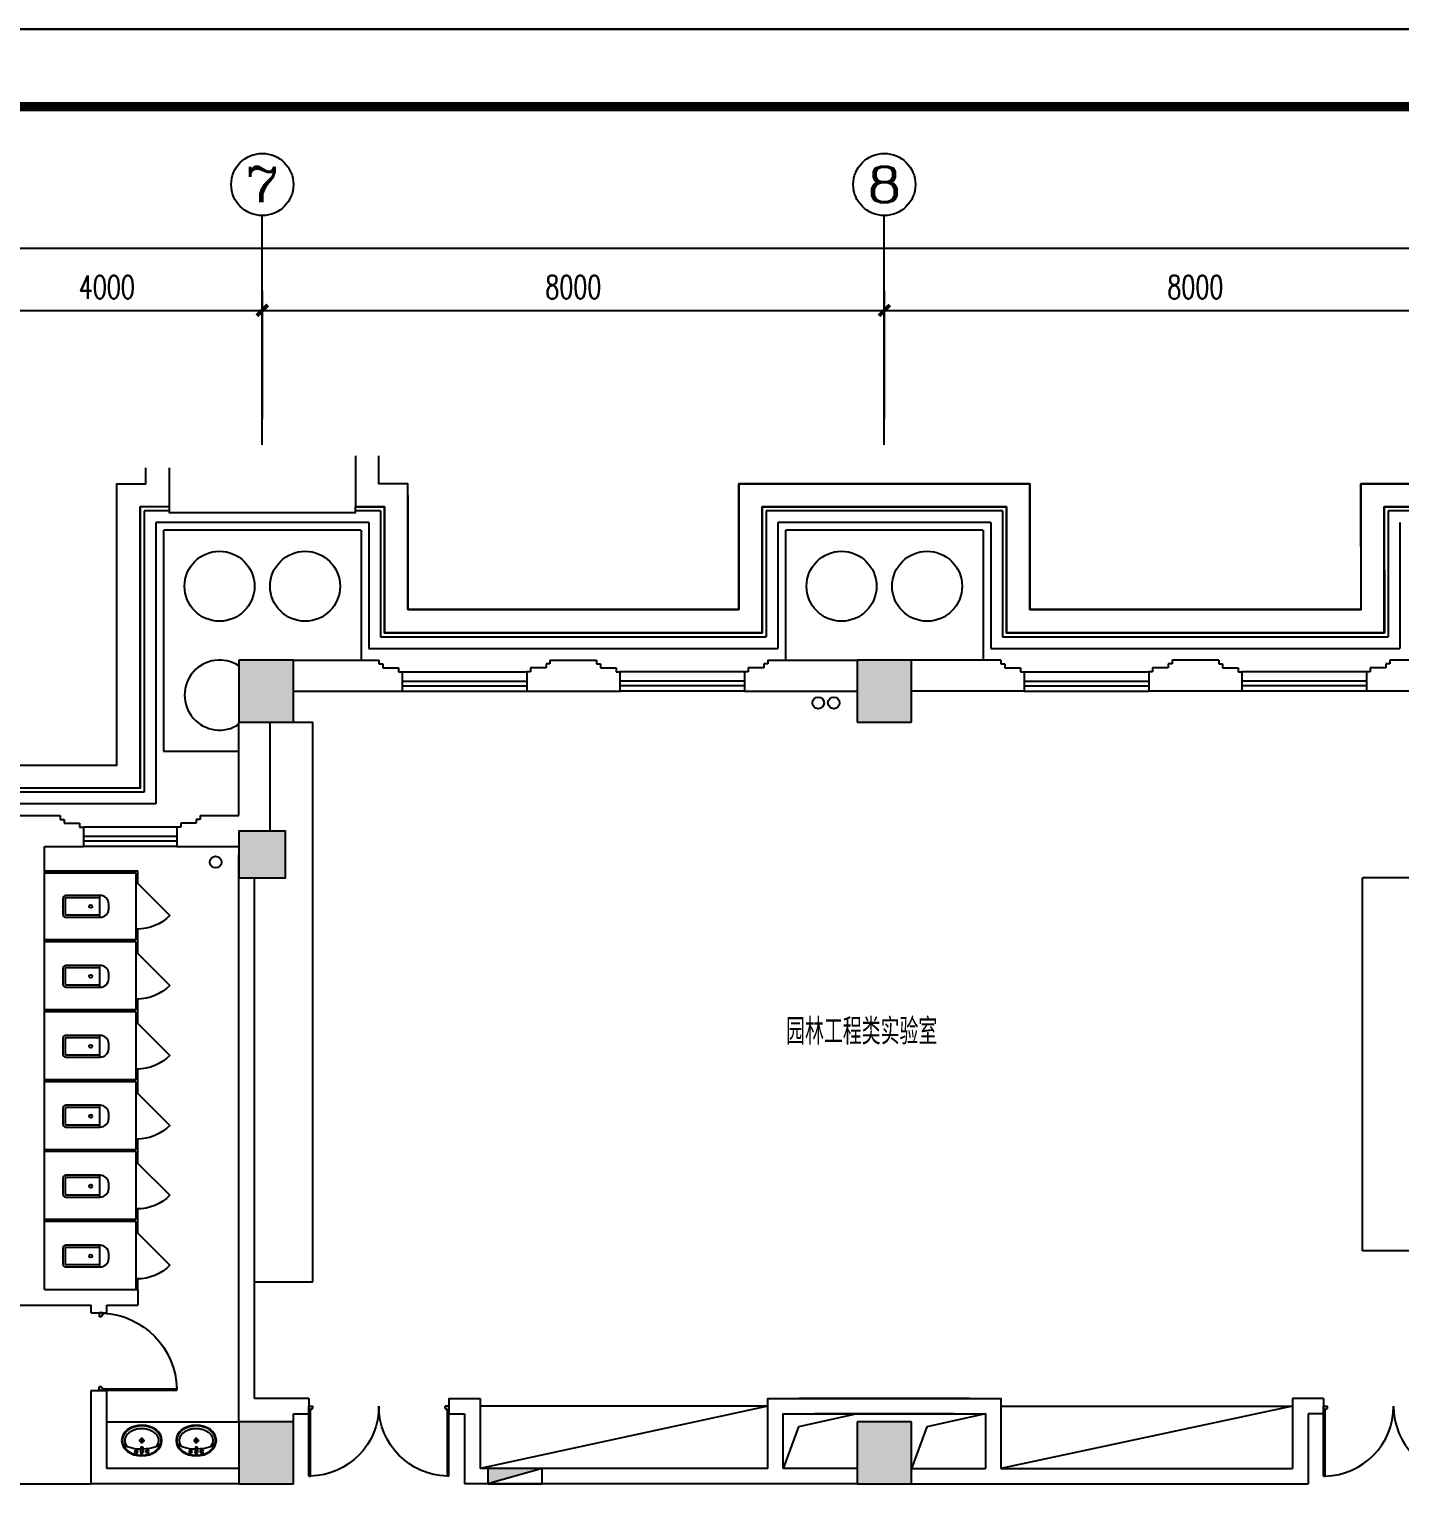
# Model space of a CAD drawing. Extents: x 190999 to 834799, y -200814 to 215286.
# Drawn here: x 217812 to 235442, y 137167 to 155886 of the extents above; entities that cross this region are included whole.
import ezdxf
from ezdxf.enums import TextEntityAlignment as Align

# ---------------------------------------------------------------- set-up
doc = ezdxf.new("R2010")
doc.units = 0
doc.header["$LTSCALE"] = 1000
doc.header["$MEASUREMENT"] = 0
for name, color, linetype in [('A-卫生间', 250, 'Continuous'), ('A-墙线', 2, 'Continuous'), ('A-外包装修', 250, 'Continuous'), ('A-外窗', 145, 'Continuous'), ('A-家具', 250, 'Continuous'), ('A-门', 167, 'Continuous'), ('AXIS', 3, 'Continuous'), ('AXIS_TEXT', 7, 'Continuous'), ('COLUMN', 2, 'Continuous'), ('EQUIP_消火栓', 6, 'Continuous'), ('PUB_HATCH', 250, 'Continuous'), ('图框', 189, 'Continuous'), ('屋面排水', 7, 'Continuous'), ('房间名称', 7, 'Continuous'), ('洞口线', 177, 'Continuous'), ('雨水管', 3, 'Continuous')]:
    doc.layers.add(name, color=color, linetype=linetype)
doc.styles.add('_TCH_AXIS', font='COMPLEX', dxfattribs={"bigfont": 'GBCBIG'})
doc.styles.add('_TCH_DIM', font='SIMPLEX', dxfattribs={"bigfont": 'GBCBIG'})
doc.styles.add('COMPLEX', font='COMPLEX')
doc.styles.add('DIM_FONT', font='SIMPLEX', dxfattribs={"width": 0.7, "bigfont": 'GBCBIG'})
doc.dimstyles.new('DIMN', dxfattribs={"dimtxt": 300, "dimasz": 100, "dimexe": 250, "dimexo": 300, "dimgap": 150, "dimtad": 1, "dimdec": 0, "dimzin": 0, "dimdsep": 46, "dimtxsty": 'DIM_FONT', "dimblk": 'ARCHTICK', "dimcen": 0.09, "dimclrt": 7, "dimazin": 2, "dimtfac": 1, "dimtdec": 0, "dimtix": 1, "dimtmove": 2, "dimatfit": 3, "dimfxl": 0, "dimtolj": 1, "dimtzin": 0, "dimarcsym": 0})

# ---------------------------------------------------------------- blocks, each defined once
blk = doc.blocks.new('TJAD_TK_A0')
at = {"layer": '图框'}
blk.add_line((2162, 399.3), (973, 399.3), dxfattribs=at)
at = {"layer": '图框', "const_width": 1.2}
blk.add_lwpolyline([(2152, -431.7), (2152, 389.3), (998, 389.3), (998, -431.7)], close=True, dxfattribs=at)
blk = doc.blocks.new('TJAD_TK_A1')
at = {"layer": '图框'}
blk.add_line((500.38, 356.45), (1341.38, 356.45), dxfattribs=at)
blk = doc.blocks.new('m1800')
at = {"layer": 'A-墙线'}
for p, q in [((-900, -100), (-900, 100)), ((900, -100), (900, 100))]:
    blk.add_line(p, q, dxfattribs=at)
at = {"layer": 'A-门'}
for p, q in [((-900, 900), (-900, 0)), ((-900, 900), (-880, 900)), ((-880, 900), (-880, 50)), ((880, 900), (880, 50)), ((900, 900), (880, 900)), ((900, 900), (900, 0)), ((-900, 50), (-870, 50)), ((-900, 0), (-850, 0)), ((-870, 50), (-870, 30)), ((-870, 30), (-850, 30)), ((-850, 30), (-850, 0)), ((850, 30), (850, 0)), ((870, 30), (850, 30)), ((900, 0), (850, 0)), ((870, 50), (870, 30)), ((900, 50), (870, 50))]:
    blk.add_line(p, q, dxfattribs=at)
for centre, start, end in [((-900, 0), 0, 88.7267), ((900, 0), 91.2733, 180)]:
    blk.add_arc(centre, 900, start, end, dxfattribs=at)
blk = doc.blocks.new('m1000')
at = {"layer": 'A-墙线'}
for p, q in [((0, 0), (0, 200)), ((1000, 0), (1000, 200))]:
    blk.add_line(p, q, dxfattribs=at)
at = {"layer": 'A-门'}
for p, q in [((0, 1100), (0, 100)), ((0, 1100), (20, 1100)), ((20, 1100), (20, 150)), ((0, 150), (30, 150)), ((0, 100), (50, 100)), ((30, 150), (30, 130)), ((30, 130), (50, 130)), ((50, 130), (50, 100)), ((950, 130), (950, 100)), ((970, 130), (950, 130)), ((1000, 100), (950, 100)), ((970, 150), (970, 130)), ((1000, 150), (970, 150)), ((1000, 150), (1000, 100))]:
    blk.add_line(p, q, dxfattribs=at)
blk.add_arc((0, 100), 1000, 2.866, 88.854, dxfattribs=at)
blk = doc.blocks.new('手盆')
at = {"layer": 'A-卫生间'}
for p, q in [((113, 12), (46, 16)), ((160, 0), (235, 0)), ((198, -37), (198, 38)), ((113, -11), (46, -16))]:
    blk.add_line(p, q, dxfattribs=at)
for centre, major_axis, ratio, start_param, end_param in [((198, 0), (0, 259), 0.763797, 3.141593, 9.424778), ((194, 0), (0, 259), 0.413212, 0.351725, 1.519021), ((106, 0), (0, 13.9), 0.9, 3.760941, 5.663837), ((194, 0), (0, 259), 0.413212, 1.620217, 2.789865)]:
    blk.add_ellipse(centre, major_axis=major_axis, ratio=ratio, start_param=start_param, end_param=end_param, dxfattribs=at)
for centre, major_axis in [((46, 0), (0, 15.8)), ((56, 71), (0, 20.6)), ((56, 71), (0, 15.6)), ((198, 0), (0, 23.4)), ((56, -71), (0, 20.6)), ((56, -71), (0, 15.6))]:
    blk.add_ellipse(centre, major_axis=major_axis, ratio=0.9, dxfattribs=at)
for points, knots in [([(198, -249), (204, -249), (211, -249), (228, -246), (239, -243), (260, -236), (270, -231), (290, -218), (299, -211), (317, -194), (325, -185), (340, -164), (347, -153), (360, -129), (365, -116), (374, -90), (378, -76), (383, -48), (385, -34), (387, -5), (387, 9), (385, 38), (383, 52), (377, 80), (373, 94), (364, 120), (358, 133), (345, 156), (338, 167), (323, 187), (314, 197), (296, 213), (287, 220), (267, 232), (257, 237), (236, 244), (225, 247), (204, 249), (193, 249), (171, 247), (161, 245), (140, 237), (129, 232), (110, 221), (100, 213), (82, 197), (74, 188), (58, 168), (51, 157), (38, 133), (32, 121), (23, 95), (19, 81), (13, 53), (11, 39), (9, 10), (9, -4), (10, -33), (12, -47), (18, -75), (21, -89), (30, -115), (36, -128), (48, -152), (55, -163), (70, -184), (78, -193), (96, -210), (105, -218), (125, -230), (135, -235), (156, -243), (167, -246), (184, -249), (191, -249), (198, -249)], [0, 0, 0, 0, 0.105369, 0.105369, 0.278747, 0.278747, 0.452125, 0.452125, 0.625504, 0.625504, 0.798882, 0.798882, 0.97226, 0.97226, 1.145639, 1.145639, 1.319017, 1.319017, 1.492395, 1.492395, 1.665774, 1.665774, 1.839152, 1.839152, 2.01253, 2.01253, 2.185909, 2.185909, 2.359287, 2.359287, 2.532665, 2.532665, 2.706044, 2.706044, 2.879422, 2.879422, 3.0528, 3.0528, 3.226179, 3.226179, 3.399557, 3.399557, 3.572935, 3.572935, 3.746313, 3.746313, 3.919692, 3.919692, 4.09307, 4.09307, 4.266448, 4.266448, 4.439827, 4.439827, 4.613205, 4.613205, 4.786583, 4.786583, 4.959962, 4.959962, 5.13334, 5.13334, 5.306718, 5.306718, 5.480097, 5.480097, 5.653475, 5.653475, 5.826853, 5.826853, 6.000232, 6.000232, 6.17361, 6.17361, 6.283185, 6.283185, 6.283185, 6.283185]), ([(119, -185), (121, -187), (123, -188), (130, -193), (135, -196), (146, -202), (152, -205), (163, -209), (169, -210), (180, -213), (186, -214), (194, -214), (196, -214), (198, -214), (204, -214), (209, -214), (222, -212), (229, -210), (241, -206), (245, -204), (254, -200), (259, -197), (269, -191), (275, -187), (286, -178), (291, -173), (300, -162), (304, -158), (314, -145), (319, -137), (327, -123), (329, -118), (334, -107), (336, -101), (341, -89), (343, -83), (346, -71), (348, -64), (351, -49), (352, -40), (354, -22), (355, -13), (355, 5), (355, 14), (354, 32), (352, 41), (349, 58), (348, 66), (343, 81), (341, 89), (335, 104), (332, 111), (326, 125), (322, 132), (314, 144), (310, 150), (301, 162), (296, 167), (287, 177), (281, 181), (272, 189), (267, 192), (256, 199), (250, 202), (238, 207), (233, 209), (223, 211), (217, 212), (205, 214), (198, 214), (186, 213), (181, 213), (171, 211), (166, 210), (151, 205), (141, 200), (128, 191), (123, 188), (119, 185)], [5.740897, 5.740897, 5.740897, 5.740897, 5.780874, 5.780874, 5.896829, 5.896829, 6.012784, 6.012784, 6.128739, 6.128739, 6.240697, 6.240697, 6.283185, 6.283185, 6.283185, 6.399826, 6.399826, 6.5409, 6.5409, 6.634, 6.634, 6.7271, 6.7271, 6.852188, 6.852188, 6.977276, 6.977276, 7.077377, 7.077377, 7.229977, 7.229977, 7.317389, 7.317389, 7.404801, 7.404801, 7.497094, 7.497094, 7.589386, 7.589386, 7.712334, 7.712334, 7.835281, 7.835281, 7.958228, 7.958228, 8.081175, 8.081175, 8.194983, 8.194983, 8.30879, 8.30879, 8.422598, 8.422598, 8.537599, 8.537599, 8.6526, 8.6526, 8.767602, 8.767602, 8.884432, 8.884432, 8.982435, 8.982435, 9.119467, 9.119467, 9.224191, 9.224191, 9.328914, 9.328914, 9.470087, 9.470087, 9.571187, 9.571187, 9.672288, 9.672288, 9.874489, 9.874489, 9.967059, 9.967059, 9.967059, 9.967059])]:
    blk.add_open_spline(points, degree=3, knots=knots, dxfattribs=at)
blk.add_point((46, 0), dxfattribs=at)
blk = doc.blocks.new('$TwtSys$00000434')
for p, q in [((-0.5, 0.5), (-0.5, -0.5)), ((-0.5, -0.5), (0.5, 0.5)), ((0.5, 0.5), (-0.5, 0.5)), ((0.5, -0.5), (0.5, 0.5)), ((-0.5, -0.5), (0.5, -0.5))]:
    blk.add_line(p, q)
blk.add_solid([(0.5, -0.5), (0.5, 0.5), (-0.5, -0.5)])
blk = doc.blocks.new('_ArchTick')
at = {"const_width": 0.5}
blk.add_lwpolyline([(-0.7, -0.7), (0.7, 0.7)], dxfattribs=at)
blk = doc.blocks.new('*D203')
at = {"layer": 'AXIS', "color": 0, "lineweight": -2}
for p, q in [((216812, 150867), (216812, 152517)), ((220812, 150867), (220812, 152517)), ((216812, 152267), (220812, 152267))]:
    blk.add_line(p, q, dxfattribs=at)
at = {"layer": 'Defpoints', "color": 0}
for p in [(220812, 152267), (216812, 150567), (220812, 150567)]:
    blk.add_point(p, dxfattribs=at)
at = {"layer": 'AXIS', "color": 0, "lineweight": -2, "xscale": 100, "yscale": 100, "zscale": 100, "rotation": 180}
blk.add_blockref('_ArchTick', (216812, 152267), dxfattribs=at)
at = {"layer": 'AXIS', "color": 0, "lineweight": -2, "xscale": 100, "yscale": 100, "zscale": 100}
blk.add_blockref('_ArchTick', (220812, 152267), dxfattribs=at)
at = {"layer": 'AXIS', "color": 7, "insert": (218812, 152567), "char_height": 300, "attachment_point": 5, "style": 'DIM_FONT'}
blk.add_mtext('\\A1;4000', dxfattribs=at)
blk = doc.blocks.new('*D204')
at = {"layer": 'AXIS', "color": 0, "lineweight": -2}
for p, q in [((220812, 150867), (220812, 152517)), ((228812, 150867), (228812, 152517)), ((220812, 152267), (228812, 152267))]:
    blk.add_line(p, q, dxfattribs=at)
at = {"layer": 'Defpoints', "color": 0}
for p in [(228812, 152267), (220812, 150567), (228812, 150567)]:
    blk.add_point(p, dxfattribs=at)
at = {"layer": 'AXIS', "color": 0, "lineweight": -2, "xscale": 100, "yscale": 100, "zscale": 100, "rotation": 180}
blk.add_blockref('_ArchTick', (220812, 152267), dxfattribs=at)
at = {"layer": 'AXIS', "color": 0, "lineweight": -2, "xscale": 100, "yscale": 100, "zscale": 100}
blk.add_blockref('_ArchTick', (228812, 152267), dxfattribs=at)
at = {"layer": 'AXIS', "color": 7, "insert": (224812, 152567), "char_height": 300, "attachment_point": 5, "style": 'DIM_FONT'}
blk.add_mtext('\\A1;8000', dxfattribs=at)
blk = doc.blocks.new('*D205')
at = {"layer": 'AXIS', "color": 0, "lineweight": -2}
for p, q in [((228812, 150867), (228812, 152517)), ((236812, 150867), (236812, 152517)), ((228812, 152267), (236812, 152267))]:
    blk.add_line(p, q, dxfattribs=at)
at = {"layer": 'Defpoints', "color": 0}
for p in [(236812, 152267), (228812, 150567), (236812, 150567)]:
    blk.add_point(p, dxfattribs=at)
at = {"layer": 'AXIS', "color": 0, "lineweight": -2, "xscale": 100, "yscale": 100, "zscale": 100, "rotation": 180}
blk.add_blockref('_ArchTick', (228812, 152267), dxfattribs=at)
at = {"layer": 'AXIS', "color": 0, "lineweight": -2, "xscale": 100, "yscale": 100, "zscale": 100}
blk.add_blockref('_ArchTick', (236812, 152267), dxfattribs=at)
at = {"layer": 'AXIS', "color": 7, "insert": (232812, 152567), "char_height": 300, "attachment_point": 5, "style": 'DIM_FONT'}
blk.add_mtext('\\A1;8000', dxfattribs=at)
blk = doc.blocks.new('*D213')
at = {"layer": 'AXIS', "color": 0, "lineweight": -2}
for p, q in [((210512, 150867), (210512, 153317)), ((283812, 150867), (283812, 153317)), ((210512, 153067), (283812, 153067))]:
    blk.add_line(p, q, dxfattribs=at)
at = {"layer": 'Defpoints', "color": 0}
for p in [(283812, 153067), (210512, 150567), (283812, 150567)]:
    blk.add_point(p, dxfattribs=at)
at = {"layer": 'AXIS', "color": 0, "lineweight": -2, "xscale": 100, "yscale": 100, "zscale": 100, "rotation": 180}
blk.add_blockref('_ArchTick', (210512, 153067), dxfattribs=at)
at = {"layer": 'AXIS', "color": 0, "lineweight": -2, "xscale": 100, "yscale": 100, "zscale": 100}
blk.add_blockref('_ArchTick', (283812, 153067), dxfattribs=at)
at = {"layer": 'AXIS', "color": 7, "insert": (247162, 153367), "char_height": 300, "attachment_point": 5, "style": 'DIM_FONT'}
blk.add_mtext('\\A1;73300', dxfattribs=at)
blk = doc.blocks.new('_FZH')
blk.add_lwpolyline([(-0.5, -0.5), (0.5, -0.5), (0.5, 0.5), (-0.5, 0.5)], close=True)
at = {"layer": 'PUB_HATCH'}
blk.add_solid([(-0.5, -0.5), (0.5, -0.5), (-0.5, 0.5), (0.5, 0.5)], dxfattribs=at)
blk = doc.blocks.new('_AXISO')
blk.add_circle((0, 0), 0.5)
at = {"layer": 'AXIS_TEXT', "style": 'COMPLEX', "width": 1.041667}
blk.add_attdef('A', text='', height=0.56, dxfattribs=at).set_placement((-0.25, -0.28), (0.25, -0.28), align=Align.FIT)
blk = doc.blocks.new('$lvtry$00000200')
for p, q in [((-140, -40, 0), (-140, -480, 0)), ((-110, -40, 0), (-110, -470, 0)), ((100, 0, 0), (-100, 0, 0)), ((100, -30, 0), (-100, -30, 0)), ((110, -470, 0), (110, -40, 0)), ((140, -480, 0), (140, -40, 0)), ((140, -470, 0), (-140, -470, 0)), ((-30, -590, 0), (30, -590, 0))]:
    blk.add_line(p, q)
blk.add_circle((0, -359, 0), 20)
for centre, radius, start, end in [((-100, -40, 0), 40, 90, 180), ((-100, -40, 0), 10, 90, 180), ((100, -40, 0), 40, 0, 90), ((100, -40, 0), 10, 0, 90), ((-30, -480, 0), 110, 180, 270), ((30, -480, 0), 110, 270, 0)]:
    blk.add_arc(centre, radius, start, end)
blk.add_point((0, 0))
blk = doc.blocks.new('$DorLib2D$00000114')
at = {"color": 0}
blk.add_line((0.5, 0), (-0.207, 0.707), dxfattribs=at)
blk.add_arc((0.5, 0), 1, 135, 180, dxfattribs=at)

msp = doc.modelspace()

# ---------------------------------------------------------------- hatches: boundary and pattern name
at = {"layer": 'PUB_HATCH'}
for points in [[(221211.6, 147767.4), (220511.6, 147767.4), (220511.6, 146967.4), (221211.6, 146967.4)], [(229161.6, 147767.4), (228461.6, 147767.4), (228461.6, 146967.4), (229161.6, 146967.4)], [(221211.6, 137967.4), (220511.6, 137967.4), (220511.6, 137167.4), (221211.6, 137167.4)], [(229161.6, 137967.4), (228461.6, 137967.4), (228461.6, 137167.4), (229161.6, 137167.4)]]:
    msp.add_hatch(color=256, dxfattribs=at).paths.add_polyline_path(points)

# ---------------------------------------------------------------- linework, layer by layer
at = {"layer": 'A-卫生间'}
for p, q in [((218011.6, 145054.9), (219211.6, 145054.9)), ((218011.6, 145054.9), (218011.6, 145029.9)), ((218011.6, 145029.9), (219186.6, 145029.9)), ((219186.6, 145029.9), (219186.6, 144904.9)), ((219186.6, 144904.9), (219211.6, 144904.9)), ((219211.6, 144904.9), (219211.6, 145054.9)), ((219186.6, 144167.4), (218011.6, 144167.4)), ((218011.6, 144142.4), (218011.6, 144167.4)), ((219186.6, 144142.4), (218011.6, 144142.4)), ((219211.6, 144304.9), (219186.6, 144304.9)), ((219186.6, 144304.9), (219186.6, 144167.4)), ((219186.6, 144142.4), (219186.6, 144004.9)), ((219211.6, 144167.4), (219211.6, 144304.9)), ((219211.6, 144004.9), (219211.6, 144167.4)), ((219186.6, 144004.9), (219211.6, 144004.9)), ((219211.6, 143404.9), (219186.6, 143404.9)), ((219186.6, 143404.9), (219186.6, 143267.4)), ((219211.6, 143267.4), (219211.6, 143404.9)), ((219186.6, 143267.4), (218011.6, 143267.4)), ((218011.6, 143242.4), (218011.6, 143267.4)), ((219186.6, 143242.4), (218011.6, 143242.4)), ((219186.6, 143242.4), (219186.6, 143104.9)), ((219211.6, 143104.9), (219211.6, 143267.4)), ((219186.6, 143104.9), (219211.6, 143104.9)), ((219211.6, 142504.9), (219186.6, 142504.9)), ((219186.6, 142504.9), (219186.6, 142367.4)), ((219211.6, 142367.4), (219211.6, 142504.9)), ((219186.6, 142367.4), (218011.6, 142367.4)), ((218011.6, 142342.4), (218011.6, 142367.4)), ((219186.6, 142342.4), (218011.6, 142342.4)), ((219186.6, 142342.4), (219186.6, 142204.9)), ((219211.6, 142204.9), (219211.6, 142367.4)), ((219186.6, 142204.9), (219211.6, 142204.9)), ((219211.6, 141604.9), (219186.6, 141604.9)), ((219186.6, 141604.9), (219186.6, 141467.4)), ((219211.6, 141467.4), (219211.6, 141604.9)), ((219186.6, 141467.4), (218011.6, 141467.4)), ((218011.6, 141442.4), (218011.6, 141467.4)), ((219186.6, 141442.4), (218011.6, 141442.4)), ((219186.6, 141442.4), (219186.6, 141304.9)), ((219211.6, 141304.9), (219211.6, 141467.4)), ((219186.6, 141304.9), (219211.6, 141304.9)), ((219211.6, 140704.9), (219186.6, 140704.9)), ((219186.6, 140704.9), (219186.6, 140567.4)), ((219211.6, 140567.4), (219211.6, 140704.9)), ((219186.6, 140567.4), (218011.6, 140567.4)), ((218011.6, 140542.4), (218011.6, 140567.4)), ((219186.6, 140542.4), (218011.6, 140542.4)), ((219186.6, 140542.4), (219186.6, 140404.9)), ((219186.6, 140404.9), (219211.6, 140404.9)), ((219211.6, 140404.9), (219211.6, 140567.4)), ((219211.6, 139804.9), (219186.6, 139804.9)), ((219186.6, 139804.9), (219186.6, 139667.4)), ((219186.6, 139667.4), (219211.6, 139667.4)), ((219211.6, 139667.4), (219211.6, 139804.9)), ((218811.6, 137967.4), (220511.6, 137967.4)), ((217111.6, 137167.4), (218611.6, 137167.4))]:
    msp.add_line(p, q, dxfattribs=at)
at = {"layer": 'A-墙线'}
for p, q in [((221211.6, 147767.4), (222311.6, 147767.4)), ((222311.6, 147767.4), (222311.6, 147717.4)), ((222311.6, 147717.4), (222361.6, 147717.4)), ((222361.6, 147717.4), (222361.6, 147667.4)), ((224461.6, 147717.4), (224461.6, 147667.4)), ((224511.6, 147717.4), (224461.6, 147717.4)), ((224511.6, 147767.4), (225111.6, 147767.4)), ((224511.6, 147767.4), (224511.6, 147717.4)), ((225111.6, 147767.4), (225111.6, 147717.4)), ((225111.6, 147717.4), (225161.6, 147717.4)), ((225161.6, 147717.4), (225161.6, 147667.4)), ((227261.6, 147717.4), (227261.6, 147667.4)), ((227311.6, 147717.4), (227261.6, 147717.4)), ((227311.6, 147767.4), (228461.6, 147767.4)), ((227311.6, 147767.4), (227311.6, 147717.4)), ((230311.6, 147767.4), (229161.6, 147767.4)), ((230311.6, 147767.4), (230311.6, 147717.4)), ((230311.6, 147717.4), (230361.6, 147717.4)), ((230361.6, 147717.4), (230361.6, 147667.4)), ((232461.6, 147717.4), (232461.6, 147667.4)), ((232511.6, 147717.4), (232461.6, 147717.4)), ((233111.6, 147767.4), (232511.6, 147767.4)), ((232511.6, 147767.4), (232511.6, 147717.4)), ((233111.6, 147767.4), (233111.6, 147717.4)), ((233111.6, 147717.4), (233161.6, 147717.4)), ((233161.6, 147717.4), (233161.6, 147667.4)), ((235261.6, 147717.4), (235261.6, 147667.4)), ((235311.6, 147717.4), (235261.6, 147717.4)), ((236461.6, 147767.4), (235311.6, 147767.4)), ((235311.6, 147767.4), (235311.6, 147717.4)), ((222361.6, 147667.4), (222561.6, 147667.4)), ((222561.6, 147667.4), (222561.6, 147617.4)), ((222561.6, 147617.4), (222611.6, 147617.4)), ((222611.6, 147617.4), (222611.6, 147367.4)), ((224261.6, 147617.4), (224211.6, 147617.4)), ((224211.6, 147617.4), (224211.6, 147367.4)), ((224261.6, 147667.4), (224261.6, 147617.4)), ((224461.6, 147667.4), (224261.6, 147667.4)), ((225161.6, 147667.4), (225361.6, 147667.4)), ((225361.6, 147667.4), (225361.6, 147617.4)), ((225361.6, 147617.4), (225411.6, 147617.4)), ((225411.6, 147617.4), (225411.6, 147367.4)), ((227061.6, 147617.4), (227011.6, 147617.4)), ((227011.6, 147617.4), (227011.6, 147367.4)), ((227061.6, 147667.4), (227061.6, 147617.4)), ((227261.6, 147667.4), (227061.6, 147667.4)), ((230361.6, 147667.4), (230561.6, 147667.4)), ((230561.6, 147667.4), (230561.6, 147617.4)), ((230561.6, 147617.4), (230611.6, 147617.4)), ((230611.6, 147617.4), (230611.6, 147367.4)), ((232261.6, 147617.4), (232211.6, 147617.4)), ((232211.6, 147617.4), (232211.6, 147367.4)), ((232261.6, 147667.4), (232261.6, 147617.4)), ((232461.6, 147667.4), (232261.6, 147667.4)), ((233161.6, 147667.4), (233361.6, 147667.4)), ((233361.6, 147667.4), (233361.6, 147617.4)), ((233361.6, 147617.4), (233411.6, 147617.4)), ((233411.6, 147617.4), (233411.6, 147367.4)), ((235061.6, 147617.4), (235011.6, 147617.4)), ((235011.6, 147617.4), (235011.6, 147367.4)), ((235061.6, 147667.4), (235061.6, 147617.4)), ((235261.6, 147667.4), (235061.6, 147667.4)), ((221211.6, 147367.4), (222611.6, 147367.4)), ((224211.6, 147367.4), (225411.6, 147367.4)), ((227011.6, 147367.4), (228461.6, 147367.4)), ((230611.6, 147367.4), (229161.6, 147367.4)), ((233411.6, 147367.4), (232211.6, 147367.4)), ((236461.6, 147367.4), (235011.6, 147367.4)), ((220511.6, 145767.4), (220511.6, 146967.4)), ((220911.6, 145567.4), (220911.6, 146967.4)), ((217611.6, 145767.4), (218211.6, 145767.4)), ((218211.6, 145767.4), (218211.6, 145717.4)), ((218211.6, 145717.4), (218261.6, 145717.4)), ((218261.6, 145717.4), (218261.6, 145667.4)), ((218261.6, 145667.4), (218461.6, 145667.4)), ((218461.6, 145667.4), (218461.6, 145617.4)), ((219761.6, 145667.4), (219761.6, 145617.4)), ((219961.6, 145667.4), (219761.6, 145667.4)), ((219961.6, 145717.4), (219961.6, 145667.4)), ((220011.6, 145717.4), (219961.6, 145717.4)), ((220011.6, 145767.4), (220011.6, 145717.4)), ((220011.6, 145767.4), (220511.6, 145767.4)), ((218461.6, 145617.4), (218511.6, 145617.4)), ((218511.6, 145617.4), (218511.6, 145367.4)), ((219761.6, 145617.4), (219711.6, 145617.4)), ((219711.6, 145617.4), (219711.6, 145367.4)), ((218011.6, 139667.4), (218011.6, 145367.4)), ((218011.6, 145367.4), (218511.6, 145367.4)), ((219711.6, 145367.4), (220511.6, 145367.4)), ((220511.6, 137967.4), (220511.6, 145267.4)), ((220711.6, 138267.4), (220711.6, 144967.4)), ((218011.6, 139667.4), (219211.6, 139667.4)), ((219211.6, 139667.4), (219211.6, 139467.4)), ((217111.6, 139467.4), (218611.6, 139467.4)), ((218611.6, 139367.4), (218611.6, 139467.4)), ((218811.6, 139367.4), (218811.6, 139467.4)), ((218811.6, 139467.4), (219211.6, 139467.4)), ((218611.6, 137167.4), (218611.6, 138367.4)), ((218811.6, 137367.4), (218811.6, 138367.4)), ((221411.6, 138267.4), (220711.6, 138267.4)), ((223211.6, 138267.4), (223611.6, 138267.4)), ((223611.6, 138267.4), (223611.6, 137367.4)), ((229911.6, 138267.4), (227711.6, 138267.4)), ((234461.6, 138267.4), (234061.6, 138267.4)), ((234061.6, 138267.4), (234061.6, 137367.4)), ((221211.6, 138067.4), (221411.6, 138067.4)), ((221211.6, 137967.4), (221211.6, 138067.4)), ((223211.6, 138067.4), (223411.6, 138067.4)), ((223411.6, 138067.4), (223411.6, 137167.4)), ((229711.6, 138067.4), (227911.6, 138067.4)), ((234461.6, 138067.4), (234261.6, 138067.4)), ((234261.6, 138067.4), (234261.6, 137167.4)), ((220511.6, 137367.4), (218811.6, 137367.4)), ((227311.6, 137367.4), (223611.6, 137367.4)), ((228461.6, 137367.4), (227511.6, 137367.4)), ((229161.6, 137367.4), (230111.6, 137367.4)), ((230311.6, 137367.4), (234061.6, 137367.4)), ((220511.6, 137167.4), (218611.6, 137167.4)), ((228461.6, 137167.4), (223411.6, 137167.4)), ((229161.6, 137167.4), (234261.6, 137167.4))]:
    msp.add_line(p, q, dxfattribs=at)
for points in [[(227311.6, 137367.4), (227311.6, 138267.4), (230311.6, 138267.4), (230311.6, 137367.4)], [(227511.6, 137367.4), (227511.6, 138067.4), (230111.6, 138067.4), (230111.6, 137367.4)]]:
    msp.add_lwpolyline(points, dxfattribs=at)
at = {"layer": 'A-外包装修'}
for p, q in [((219241.6, 146117.4), (219241.6, 149737.4)), ((219611.6, 149737.4), (219243, 149737.4)), ((219291.6, 149687.4), (219291.6, 146067.4)), ((219611.6, 149687.4), (219293, 149687.4)), ((222380.2, 149737.4), (222011.6, 149737.4)), ((222330.2, 149687.4), (222011.6, 149687.4)), ((222331.6, 149687.4), (222331.6, 148067.4)), ((222381.6, 148117.4), (222381.6, 149737.4)), ((227241.6, 148117.4), (227241.6, 149737.4)), ((230380.2, 149737.4), (227243, 149737.4)), ((227291.6, 149687.4), (227291.6, 148067.4)), ((230330.2, 149687.4), (227293, 149687.4)), ((230331.6, 149687.4), (230331.6, 148067.4)), ((230381.6, 148117.4), (230381.6, 149737.4)), ((235241.6, 148117.4), (235241.6, 149737.4)), ((238380.2, 149737.4), (235243, 149737.4)), ((235291.6, 149687.4), (235291.6, 148067.4)), ((238330.2, 149687.4), (235293, 149687.4)), ((219441.6, 149537.4), (219441.6, 145917.4)), ((222180.2, 149537.4), (219443, 149537.4)), ((219541.6, 149437.4), (219541.6, 146597.4)), ((222080.2, 149437.4), (219543, 149437.4)), ((222081.6, 149437.4), (222081.6, 147767.4)), ((222181.6, 149537.4), (222181.6, 147917.4)), ((227441.6, 149537.4), (227441.6, 147917.4)), ((230180.2, 149537.4), (227443, 149537.4)), ((227541.6, 149437.4), (227541.6, 147767.4)), ((230080.2, 149437.4), (227543, 149437.4)), ((230081.6, 149437.4), (230081.6, 147767.4)), ((230181.6, 149537.4), (230181.6, 147917.4)), ((235441.6, 149537.4), (235441.6, 147917.4)), ((222381.6, 148117.4), (227241.6, 148117.4)), ((230381.6, 148117.4), (235241.6, 148117.4)), ((222181.6, 147917.4), (227441.6, 147917.4)), ((222331.6, 148067.4), (227291.6, 148067.4)), ((230181.6, 147917.4), (235441.6, 147917.4)), ((230331.6, 148067.4), (235291.6, 148067.4)), ((219541.6, 146597.4), (220511.6, 146597.4)), ((219241.6, 146117.4), (210261.6, 146117.4)), ((219291.6, 146067.4), (210311.6, 146067.4)), ((219441.6, 145917.4), (210461.6, 145917.4))]:
    msp.add_line(p, q, dxfattribs=at)
msp.add_lwpolyline([(219611.6, 149737.4), (219611.6, 149667.4), (222011.6, 149667.4), (222011.6, 149737.4)], dxfattribs=at)
for centre in [(220261.6, 148717.4), (221361.6, 148717.4), (228261.6, 148717.4), (229361.6, 148717.4)]:
    msp.add_circle(centre, 450, dxfattribs=at)
msp.add_arc((220261.6, 147317.4), 450, 56.25101, 303.74899, dxfattribs=at)
at = {"layer": 'A-外窗'}
for p, q in [((222611.6, 147617.4), (224211.6, 147617.4)), ((227011.6, 147617.4), (225411.6, 147617.4)), ((230611.6, 147617.4), (232211.6, 147617.4)), ((235011.6, 147617.4), (233411.6, 147617.4)), ((222611.6, 147497.4), (224211.6, 147497.4)), ((222611.6, 147437.4), (224211.6, 147437.4)), ((222611.6, 147367.4), (224211.6, 147367.4)), ((227011.6, 147497.4), (225411.6, 147497.4)), ((227011.6, 147437.4), (225411.6, 147437.4)), ((227011.6, 147367.4), (225411.6, 147367.4)), ((230611.6, 147497.4), (232211.6, 147497.4)), ((230611.6, 147437.4), (232211.6, 147437.4)), ((230611.6, 147367.4), (232211.6, 147367.4)), ((235011.6, 147497.4), (233411.6, 147497.4)), ((235011.6, 147437.4), (233411.6, 147437.4)), ((235011.6, 147367.4), (233411.6, 147367.4)), ((219711.6, 145617.4), (218511.6, 145617.4)), ((219711.6, 145497.4), (218511.6, 145497.4)), ((219711.6, 145437.4), (218511.6, 145437.4)), ((219711.6, 145367.4), (218511.6, 145367.4))]:
    msp.add_line(p, q, dxfattribs=at)
at = {"layer": 'A-家具'}
for p, q in [((221211.6, 146967.4), (221461.6, 146967.4)), ((221461.6, 139767.4), (221461.6, 146967.4)), ((234961.6, 140167.4), (234961.6, 144967.4)), ((236711.6, 144967.4), (234961.6, 144967.4)), ((236711.6, 140167.4), (234961.6, 140167.4)), ((220711.6, 139767.4), (221461.6, 139767.4)), ((227311.6, 138167.4), (223611.6, 138167.4)), ((227311.6, 138167.4), (223611.6, 137367.4)), ((230311.6, 138167.4), (234061.6, 138167.4)), ((234061.6, 138167.4), (230311.6, 137367.4))]:
    msp.add_line(p, q, dxfattribs=at)
at = {"layer": 'A-门'}
for p, q in [((219186.6, 144904.9), (219186.6, 144304.9)), ((219186.6, 144004.9), (219186.6, 143404.9)), ((219186.6, 143104.9), (219186.6, 142504.9)), ((219186.6, 142204.9), (219186.6, 141604.9)), ((219186.6, 141304.9), (219186.6, 140704.9)), ((219186.6, 140404.9), (219186.6, 139804.9))]:
    msp.add_line(p, q, dxfattribs=at)
at = {"layer": 'AXIS'}
for p, q in [((220811.6, 150537.4), (220811.6, 153486.5)), ((228811.6, 150537.4), (228811.6, 153486.5))]:
    msp.add_line(p, q, dxfattribs=at)
at = {"layer": 'COLUMN'}
for p, q in [((221211.6, 147767.4), (220511.6, 147767.4)), ((220511.6, 147767.4), (220511.6, 146967.4)), ((221211.6, 146967.4), (221211.6, 147767.4)), ((229161.6, 147767.4), (228461.6, 147767.4)), ((228461.6, 147767.4), (228461.6, 146967.4)), ((229161.6, 146967.4), (229161.6, 147767.4)), ((220511.6, 146967.4), (221211.6, 146967.4)), ((228461.6, 146967.4), (229161.6, 146967.4)), ((221211.6, 137967.4), (220511.6, 137967.4)), ((220511.6, 137967.4), (220511.6, 137167.4)), ((221211.6, 137167.4), (221211.6, 137967.4)), ((229161.6, 137967.4), (228461.6, 137967.4)), ((228461.6, 137967.4), (228461.6, 137167.4)), ((229161.6, 137167.4), (229161.6, 137967.4)), ((220511.6, 137167.4), (221211.6, 137167.4)), ((228461.6, 137167.4), (229161.6, 137167.4))]:
    msp.add_line(p, q, dxfattribs=at)
at = {"layer": '屋面排水'}
for points in [[(222011.6, 150395.9), (222011.6, 149737.4), (222381.6, 149737.4), (222381.6, 148117.4), (227241.6, 148117.4), (227241.6, 149737.4), (230381.6, 149737.4), (230381.6, 148117.4), (235241.6, 148117.4), (235241.6, 149737.4), (238381.6, 149737.4), (238381.6, 148117.4), (243241.6, 148117.4), (243241.6, 149737.4), (246381.6, 149737.4), (246381.6, 148117.4), (251241.6, 148117.4), (251241.6, 149737.4), (254380.2, 149737.4), (254381.6, 148117.4), (259241.6, 148117.4), (259241.6, 149737.4), (262380.2, 149737.4)], [(262679.9, 150037.4), (258941.6, 150037.4), (258941.6, 148417.4), (254681.3, 148417.4), (254679.9, 150037.4), (250941.6, 150037.4), (250941.6, 148417.4), (246681.6, 148417.4), (246681.6, 150037.4), (242941.6, 150037.4), (242941.6, 148417.4), (238681.6, 148417.4), (238681.6, 150037.4), (234941.6, 150037.4), (234941.6, 148417.4), (230681.6, 148417.4), (230681.6, 150037.4), (226941.6, 150037.4), (226941.6, 148417.4), (222681.6, 148417.4), (222681.6, 150037.4), (222311.6, 150037.4), (222311.6, 150395.9)], [(219611.6, 150239.9), (219611.6, 149737.4), (219241.6, 149737.4), (219241.6, 146117.4), (210261.6, 146117.4), (210261.6, 138267.4), (209961.6, 138267.4), (209961.6, 146417.4), (218941.6, 146417.4), (218941.6, 150037.4), (219311.6, 150037.4), (219311.6, 150239.9)], [(222681.4, 149883.6), (222681.4, 148417.4), (226941.4, 148417.4), (226941.4, 150037.4), (230681.4, 150037.4), (230681.4, 148417.4), (234942.8, 148417.4), (234941.4, 150037.4), (238681.4, 150037.4), (238681.4, 148417.4), (242941.4, 148417.4), (242941.4, 150037.4), (246681.4, 150037.4), (246681.4, 148417.4), (250941.6, 148417.4), (250941.6, 150037.4), (254681.4, 150037.4), (254681.4, 148417.4), (258941.6, 148417.4), (258941.6, 150037.4), (262681.1, 150037.4)], [(262381.6, 149737.4), (259241.6, 149737.4), (259241.6, 148117.4), (254381.6, 148117.4), (254381.6, 149737.4), (251241.6, 149737.4), (251241.6, 148117.4), (246381.6, 148117.4), (246381.6, 149737.4), (243241.6, 149737.4), (243241.6, 148117.4), (238381.6, 148117.4), (238381.6, 149737.4), (235241.6, 149737.4), (235243, 148117.4), (230381.6, 148117.4), (230381.6, 149737.4), (227241.6, 149737.4), (227241.6, 148117.4), (222381.6, 148117.4), (222381.6, 149737.4), (222011.6, 149737.4)]]:
    msp.add_lwpolyline(points, dxfattribs=at)
at = {"layer": '洞口线'}
for points in [[(228461.6, 138067.4), (227707.5, 137903.2), (227511.6, 137367.4)], [(230111.6, 138067.4), (229357.5, 137903.2), (229161.6, 137367.4)]]:
    msp.add_lwpolyline(points, dxfattribs=at)
at = {"layer": '雨水管'}
for centre in [(227961.6, 147217.4), (228161.6, 147217.4), (220211.6, 145167.4)]:
    msp.add_circle(centre, 75, dxfattribs=at)

# ---------------------------------------------------------------- block references
at = {"xscale": -1, "rotation": 270}
for p in [(219261.6, 137527.4), (219961.6, 137527.4)]:
    msp.add_blockref('手盆', p, dxfattribs=at)
at = {"layer": 'A-卫生间', "rotation": 89.99999999893537}
for p in [(218246, 144598.6, 0), (218246, 143698.6, 0), (218246, 142798.6, 0), (218246, 141898.6, 0), (218246, 140998.6, 0), (218246, 140098.6, 0)]:
    msp.add_blockref('$lvtry$00000200', p, dxfattribs=at)
at = {"layer": 'A-门', "xscale": -600, "yscale": 600, "zscale": 25, "rotation": 270}
for p in [(219199.1, 144604.9), (219199.1, 143704.9), (219199.1, 142804.9), (219199.1, 141904.9), (219199.1, 141004.9), (219199.1, 140104.9)]:
    msp.add_blockref('$DorLib2D$00000114', p, dxfattribs=at)
at = {"layer": 'A-门', "xscale": -1}
for name, p, rotation in [('m1000', (218611.6, 138367.4), 270), ('m1800', (222311.6, 138167.4), 180)]:
    msp.add_blockref(name, p, dxfattribs=dict(at, rotation=rotation))
at = {"layer": 'A-门', "rotation": 180}
msp.add_blockref('m1800', (235361.6, 138167.4), dxfattribs=at)
at = {"layer": 'AXIS'}
ref = msp.add_blockref('_AXISO', (220811.6, 153886.5), dxfattribs=dict(at, xscale=800, yscale=800, zscale=800))
ref.add_attrib('A', '7', dxfattribs={"layer": 'AXIS_TEXT', "height": 452.5, "style": '_TCH_AXIS', "width": 1.5}).set_placement((220585.4, 153660.2), (221037.9, 153660.2), align=Align.FIT)
ref = msp.add_blockref('_AXISO', (228811.6, 153886.5), dxfattribs=dict(at, xscale=800, yscale=800, zscale=800))
ref.add_attrib('A', '8', dxfattribs={"layer": 'AXIS_TEXT', "height": 452.5, "style": '_TCH_AXIS', "width": 1.5}).set_placement((228585.4, 153660.2), (229037.9, 153660.2), align=Align.FIT)
at = {"layer": 'COLUMN', "xscale": 600, "yscale": 600, "zscale": 600}
msp.add_blockref('_FZH', (220811.6, 145267.4), dxfattribs=at)
at = {"layer": 'EQUIP_消火栓', "xscale": 700, "yscale": 200, "zscale": 700, "rotation": 180}
msp.add_blockref('$TwtSys$00000434', (224061.6, 137267.4), dxfattribs=at)
at = {"layer": '图框', "xscale": 100, "yscale": 100}
for name, p, zscale in [('TJAD_TK_A1', (140960.6, 120241.6), 99.99999999999997), ('TJAD_TK_A0', (93698.6, 115956.8), 100)]:
    msp.add_blockref(name, p, dxfattribs=dict(at, zscale=zscale))

# ---------------------------------------------------------------- texts
at = {"layer": '房间名称', "style": '_TCH_DIM'}
msp.add_text('园林工程类实验室', height=337.59, dxfattribs=at).set_placement((227548.3, 142820.2))

# ---------------------------------------------------------------- dimensions: what is measured, and where the dimension line sits
at = {"layer": 'AXIS'}
for p1, p2, distance, picture, middle in [((210511.6, 150567.4), (283811.6, 150567.4), 2500, '*D213', (247161.6, 153367.4)), ((216811.6, 150567.4), (220811.6, 150567.4), 1700, '*D203', (218811.6, 152567.4)), ((220811.6, 150567.4), (228811.6, 150567.4), 1700, '*D204', (224811.6, 152567.4)), ((228811.6, 150567.4), (236811.6, 150567.4), 1700, '*D205', (232811.6, 152567.4))]:
    dim = msp.add_aligned_dim(p1=p1, p2=p2, distance=distance, dimstyle='DIMN', dxfattribs=at)
    dim.commit()
    dim.dimension.update_dxf_attribs({"geometry": picture, "text_midpoint": middle})

doc.saveas('drawing.dxf')
